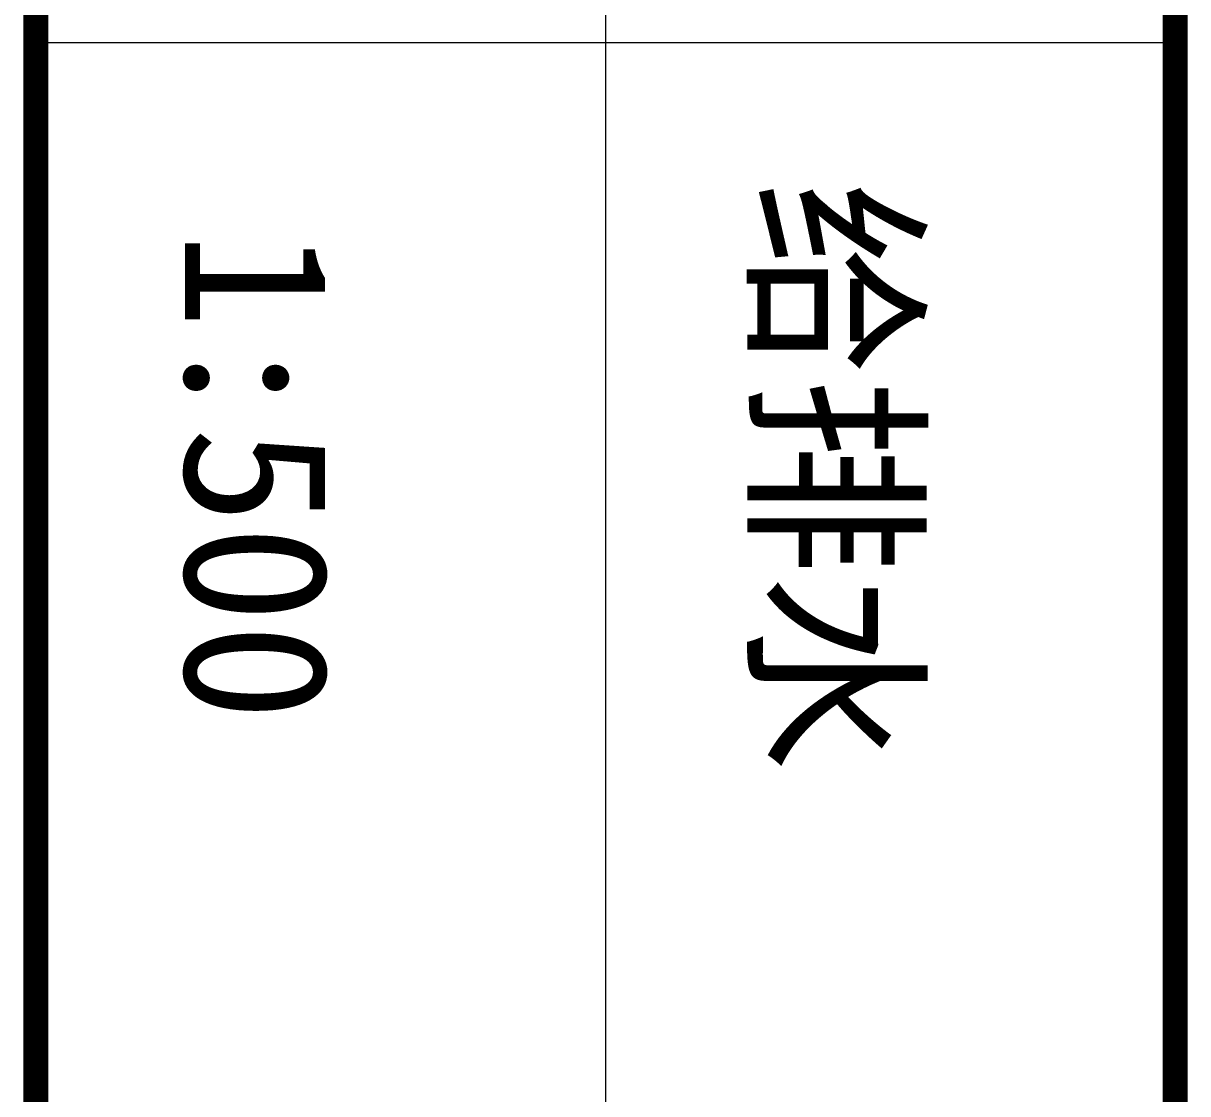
# Model space of a CAD drawing. Header units: millimetres. Extents: x 53009415 to 54059915, y 20499171 to 20796171.
# Drawn here: x 53656828 to 53665003, y 20519295 to 20526808 of the extents above; entities that cross this region are included whole.
import ezdxf
from ezdxf.enums import TextEntityAlignment as Align

# ---------------------------------------------------------------- set-up
doc = ezdxf.new("R2010")
doc.units = ezdxf.units.MM
doc.header["$LTSCALE"] = 1000
doc.layers.add('PUB_TITLE', color=7, linetype='Continuous', lineweight=20)
doc.layers.add('图框', color=144, linetype='Continuous')
doc.styles.add('图框宋体', font='')
doc.styles.get('图框宋体').set_extended_font_data('SimSun')

# ---------------------------------------------------------------- blocks, each defined once
blk = doc.blocks.new('2015AACI_TQ_A2')
at = {"layer": 'PUB_TITLE'}
for p, q in [((0, 4000), (-6000, 4000)), ((-4500, 4000), (-4500, 2400)), ((-6000, 3200), (0, 3200))]:
    blk.add_line(p, q, dxfattribs=at)
at = {"layer": 'PUB_TITLE', "const_width": 35}
for points in [[(-6000, 4000), (0, 4000)], [(-6000, 2400), (0, 2400)]]:
    blk.add_lwpolyline(points, dxfattribs=at)

msp = doc.modelspace()

# ---------------------------------------------------------------- block references
at = {"layer": 'PUB_TITLE', "xscale": 5, "yscale": 5, "zscale": 5, "rotation": 270}
msp.add_blockref('2015AACI_TQ_A2', (53644915.383, 20504170.783), dxfattribs=at)

# ---------------------------------------------------------------- texts
at = {"layer": '图框', "color": 6, "style": '图框宋体'}
for s, p in [('给排水', (53662020.844, 20523630.767)), ('1:500', (53657963.143, 20523630.767))]:
    msp.add_text(s, height=1012.5, rotation=270, dxfattribs=at).set_placement(p, align=Align.CENTER)

doc.saveas('drawing.dxf')
